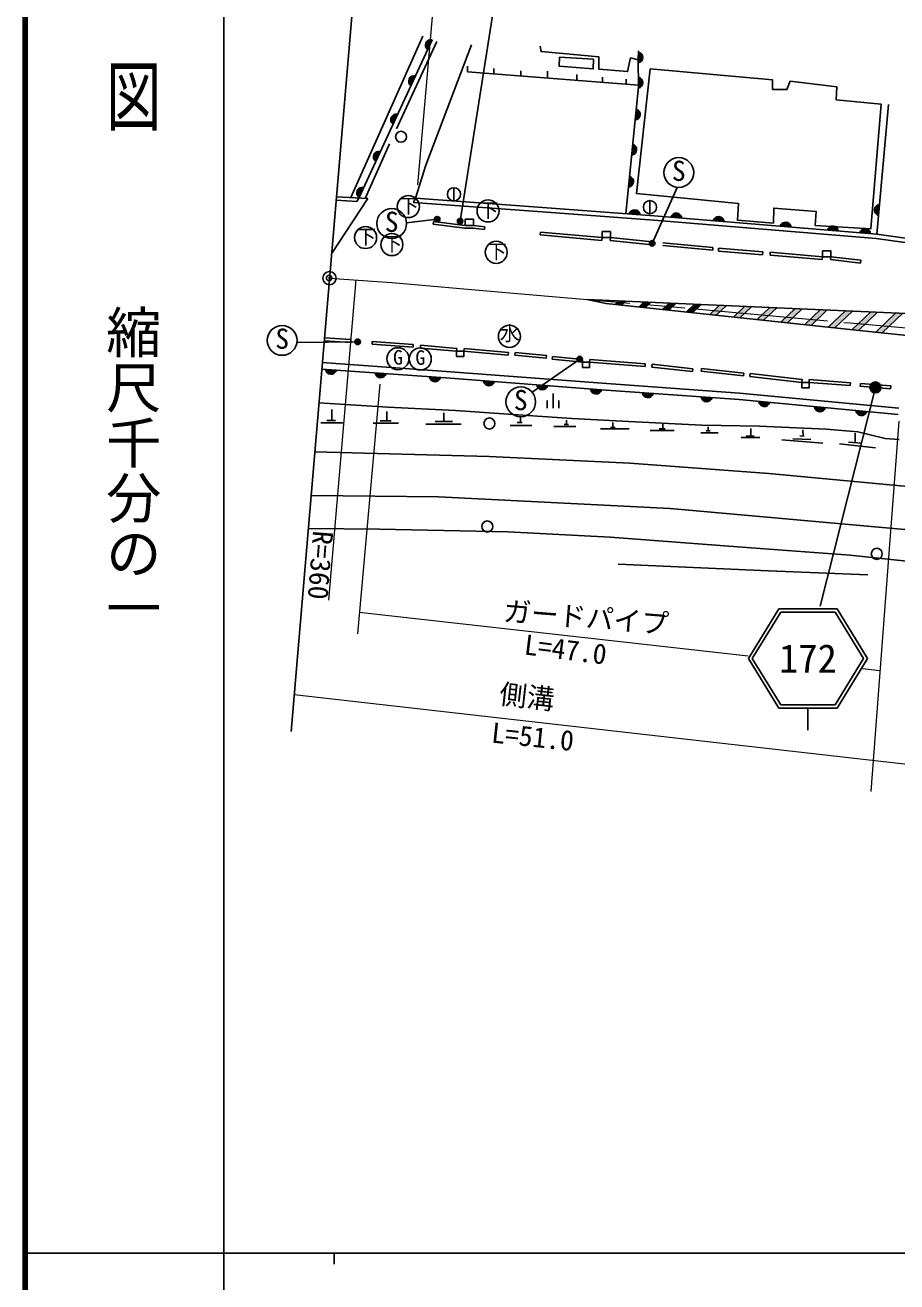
# Model space of a CAD drawing. Units: millimetres at full size, sheet at 1:1000; details may follow other scales. Extents: x 40000 to 680000, y 20000 to 380000.
# Drawn here: x 40000 to 119010, y 202409 to 316339 of the extents above; entities that cross this region are included whole.
import ezdxf
from ezdxf.enums import TextEntityAlignment as Align

# ---------------------------------------------------------------- set-up
doc = ezdxf.new("R2010")
doc.units = ezdxf.units.MM
doc.header["$LTSCALE"] = 1000
doc.header["$PDMODE"] = 32
doc.header["$PDSIZE"] = 500
doc.linetypes.add('CHAIN', pattern=[18.5, 12, -1.5, 3.5, -1.5])
for name, color, linetype, lineweight in [('M-BGD', 7, 'Continuous', 25), ('M-BGD-EXST', 7, 'Continuous', 25), ('M-BMK', 2, 'CHAIN', 13), ('M-BMK-OTRS', 5, 'Continuous', 25), ('M-BMK-SRVR', 3, 'Continuous', 25), ('M-STR-HTXT', 7, 'Continuous', 13), ('M-STR-STRC', 7, 'Continuous', 25), ('M-TTL', 2, 'Continuous', 140), ('M-TTL-BAND', 7, 'Continuous', 25)]:
    doc.layers.add(name, color=color, linetype=linetype, lineweight=lineweight)
doc.layers.add('M-OTRS', color=6, linetype='Continuous')
doc.styles.add('@ＭＳ ゴシック', font='')
doc.styles.add('ＭＳ ゴシック', font='')
doc.styles.get('@ＭＳ ゴシック').set_extended_font_data('@MS Gothic')
doc.styles.get('ＭＳ ゴシック').set_extended_font_data('MS Gothic')

msp = doc.modelspace()

# ---------------------------------------------------------------- hatches: boundary and pattern name
at = {"layer": 'M-BGD'}
for points in [[(76905, 315009, 0.82183), (76487, 314110)], [(95561, 312912, 0.82183), (95596, 313903)], [(75386, 311743, 0.82183), (74968, 310844)], [(95577, 310632, 0.82183), (95578, 311623)], [(73767, 308260, 0.82183), (73349, 307361)], [(95289, 307740, 0.82183), (95388, 308726)], [(94972, 304555, 0.82183), (95071, 305541)], [(72197, 304883, 0.82183), (71779, 303985)], [(94684, 301658, 0.82183), (94782, 302644)], [(70681, 301623, 0.82183), (70263, 300724)], [(117426, 300080, 0.82183), (117337, 299093)], [(95734, 299151, 0.82183), (94746, 299224)], [(99528, 298849, 0.82183), (98540, 298930)], [(103355, 298532, 0.82183), (102367, 298614)], [(109417, 298030, 0.82183), (108429, 298112)], [(113697, 297676, 0.82183), (112710, 297758)], [(116633, 297433, 0.82183), (115646, 297515)], [(67224, 285124, 0.82183), (68212, 285054)], [(71722, 284805, 0.82183), (72710, 284735)], [(76656, 284456, 0.82183), (77644, 284386)], [(81533, 284092, 0.82183), (82520, 284017)], [(86369, 283723, 0.82183), (87356, 283647)], [(91256, 283349, 0.82183), (92244, 283274)], [(95943, 283010, 0.82183), (96931, 282940)], [(101278, 282630, 0.82183), (102267, 282560)], [(106493, 282218, 0.82183), (107479, 282126)], [(111540, 281745, 0.82183), (112526, 281653)], [(115288, 281394, 0.82183), (116275, 281301)]]:
    msp.add_hatch(color=256, dxfattribs=at).paths.add_polyline_path(points)
at = {"layer": 'M-BGD-EXST'}
for points in [[(77599, 298744, 1), (77099, 298744, 0.41421), (77349, 298494, 0.41421)], [(79673, 298565, 1), (79173, 298565, 0.41421), (79423, 298315, 0.41421)], [(97081, 296555, 1), (96581, 296555, 0.41421), (96831, 296305, 0.41421)], [(70387, 287630, 1), (69887, 287630, 0.41421), (70137, 287380, 0.41421)], [(90512, 286065, 1), (90012, 286065, 0.41421), (90262, 285815, 0.41421)]]:
    msp.add_hatch(color=256, dxfattribs=at).paths.add_polyline_path(points)
at = {"layer": 'M-STR-STRC'}
for points in [[(94441, 291320), (93819, 291348), (93466, 291010), (94052, 290948)], [(96723, 291221), (96101, 291248), (95614, 290782), (96200, 290719)], [(99005, 291121), (98383, 291148), (97761, 290553), (98347, 290491)], [(101287, 291021), (100664, 291049), (99909, 290325), (100494, 290263)], [(103569, 290922), (102946, 290949), (102056, 290097), (102642, 290034)], [(105850, 290822), (105228, 290849), (104204, 289868), (104789, 289806)], [(108132, 290722), (107510, 290750), (106351, 289640), (106937, 289578)], [(110414, 290623), (109792, 290650), (108499, 289412), (109084, 289349)], [(112696, 290523), (112074, 290550), (110646, 289183), (111232, 289121)], [(114978, 290423), (114356, 290451), (112793, 288955), (113379, 288893)], [(117260, 290324), (116637, 290351), (114941, 288727), (115527, 288664)], [(119542, 290224), (118919, 290251), (117091, 288500), (117677, 288439)], [(117567, 283494, 1), (116567, 283494, 0.41421), (117067, 282994, 0.41421)]]:
    msp.add_hatch(color=256, dxfattribs=at).paths.add_polyline_path(points)

# ---------------------------------------------------------------- linework, layer by layer
at = {"layer": 'M-BGD'}
for p, q in [((76033, 315325), (69524, 300700)), ((70232, 300658), (76905, 315009)), ((77303, 314862), (73660, 306930)), ((80095, 312093), (80095, 312620)), ((82494, 311909), (82494, 312415)), ((84932, 311721), (84932, 312187)), ((87346, 311535), (87346, 312173)), ((80095, 312093), (95589, 310901)), ((90012, 311330), (90012, 311871)), ((92332, 311151), (92332, 311610)), ((94464, 310987), (94464, 311438)), ((118244, 309138), (117183, 297388)), ((70825, 300623), (73032, 305570)), ((68208, 300777), (71055, 300609)), ((78869, 301602), (78869, 300402)), ((71055, 300609), (67769, 295600)), ((75383, 300648), (75197, 300261)), ((96633, 300440), (96633, 299240)), ((77000, 298539), (76970, 298291)), ((79881, 298186), (77000, 298539)), ((80631, 298186), (81668, 298054)), ((81668, 298054), (81636, 297806)), ((86682, 297331), (86704, 297580)), ((92299, 297073), (86704, 297580)), ((92277, 296824), (86682, 297331)), ((92277, 296824), (92299, 297073)), ((93023, 296824), (93049, 297073)), ((93023, 296824), (96818, 296431)), ((93049, 297073), (96844, 296679)), ((96818, 296431), (96844, 296679)), ((97786, 296349), (102322, 295939)), ((97809, 296598), (102344, 296188)), ((102322, 295939), (102344, 296188)), ((102833, 295860), (102853, 296109)), ((102833, 295860), (106833, 295527)), ((102853, 296109), (106854, 295777)), ((106833, 295527), (106854, 295777)), ((107515, 295494), (107537, 295743)), ((112250, 295092), (107515, 295494)), ((112271, 295341), (107537, 295743)), ((112250, 295092), (112271, 295341)), ((113021, 295341), (112992, 295093)), ((112992, 295093), (115722, 294775)), ((113021, 295341), (115750, 295024)), ((115722, 294775), (115750, 295024)), ((67107, 287730), (69519, 287580)), ((67123, 287979), (69534, 287829)), ((69534, 287829), (69519, 287580)), ((71442, 287421), (71461, 287670)), ((71442, 287421), (75163, 287142)), ((71461, 287670), (75182, 287392)), ((75163, 287142), (75182, 287392)), ((75825, 287062), (75845, 287312)), ((79131, 287039), (75845, 287312)), ((79110, 286790), (75825, 287062)), ((79110, 286790), (79131, 287039)), ((79760, 286790), (79783, 287038)), ((79760, 286790), (83792, 286419)), ((79783, 287038), (83815, 286668)), ((83792, 286419), (83815, 286668)), ((84390, 286413), (84413, 286661)), ((84390, 286413), (87219, 286151)), ((84413, 286661), (87242, 286400)), ((87219, 286151), (87242, 286400)), ((87778, 286061), (87803, 286310)), ((90506, 285790), (87778, 286061)), ((90531, 286039), (87803, 286310)), ((90506, 285790), (90531, 286039)), ((91156, 285790), (91176, 286039)), ((91176, 286039), (96205, 285632)), ((91156, 285790), (96185, 285383)), ((96185, 285383), (96205, 285632)), ((96793, 285344), (96819, 285592)), ((96793, 285344), (100492, 284946)), ((96819, 285592), (100518, 285194)), ((100492, 284946), (100518, 285194)), ((101279, 284971), (101308, 285219)), ((101279, 284971), (105120, 284534)), ((101308, 285219), (105148, 284783)), ((105120, 284534), (105148, 284783)), ((105686, 284499), (105715, 284747)), ((110401, 283954), (105686, 284499)), ((110430, 284202), (105715, 284747)), ((110401, 283954), (110430, 284202)), ((111051, 283954), (111071, 284203)), ((111051, 283954), (114781, 283656)), ((111071, 284203), (114801, 283905)), ((114781, 283656), (114801, 283905)), ((115696, 283611), (115717, 283860)), ((115717, 283860), (118459, 283626)), ((87852, 281625), (87852, 282953)), ((115696, 283611), (118438, 283377)), ((118438, 283377), (118459, 283626)), ((67809, 280509), (67809, 281497)), ((87319, 281625), (87319, 282322)), ((88385, 281625), (88385, 282322)), ((66800, 280281), (68875, 280281)), ((67346, 280509), (68116, 280509)), ((72177, 280478), (73176, 280478)), ((72791, 280478), (72791, 281315)), ((77170, 280417), (78723, 280417)), ((77947, 280417), (77947, 281201)), ((84599, 280324), (85038, 280324)), ((84912, 280324), (84912, 280852)), ((89064, 280127), (89064, 280542)), ((93267, 279862), (93267, 280322)), ((71543, 280259), (73852, 280259)), ((76321, 280155), (79507, 280155)), ((83975, 280042), (85915, 280042)), ((87913, 279954), (89927, 279954)), ((88870, 280127), (89258, 280127)), ((92144, 279734), (94734, 279734)), ((93057, 279862), (93476, 279862)), ((96656, 279579), (98820, 279579)), ((97477, 279745), (98009, 279745)), ((97804, 279745), (97804, 280155)), ((101251, 279392), (102808, 279392)), ((101722, 279575), (102099, 279575)), ((101910, 279575), (101910, 279924)), ((105783, 279086), (105783, 279766)), ((110508, 279088), (110495, 279663)), ((115233, 278492), (115236, 279336)), ((104907, 278962), (106579, 278962)), ((105351, 279086), (106079, 279086)), ((108583, 278743), (112298, 278432)), ((109593, 278838), (111200, 278762)), ((110228, 279111), (110609, 279079)), ((113799, 278373), (117059, 278033)), ((114639, 278540), (115827, 278444))]:
    msp.add_line(p, q, dxfattribs=at)
for points in [[(75383, 300648), (76304, 303633), (80463, 314560)], [(86676, 314443), (86764, 313936), (91987, 313473), (92009, 312350), (94609, 312129), (94874, 313363), (95557, 313187), (95601, 314002)], [(95557, 313187), (95591, 310769), (94444, 299247)], [(70232, 300658), (70053, 300343), (68181, 300458)], [(75197, 300261), (86037, 299468), (96994, 298657), (117139, 296990), (119518, 296662), (125872, 296269), (136204, 295242), (157178, 293372), (164306, 292721), (171642, 292069), (183467, 291054), (197638, 289691)], [(75383, 300648), (86066, 299867), (97025, 299056), (117183, 297388), (119558, 297060), (125904, 296668), (136242, 295640), (157214, 293770), (164342, 293119), (171677, 292468), (183503, 291452), (197676, 290089)], [(76970, 298291), (79851, 297938), (80600, 297938), (81636, 297806)], [(119143, 281033), (104708, 282386), (92246, 283274), (78115, 284353), (66882, 285148)], [(119199, 281630), (104757, 282984), (92290, 283872), (78159, 284951), (66925, 285746)], [(66624, 282099), (72878, 281713), (79009, 281397), (84248, 281029), (89538, 280679), (94722, 280416), (101325, 280066), (106564, 279978), (112591, 279697), (115464, 279469), (117952, 278856), (119212, 278769)], [(567492, 277070), (542219, 272873), (509846, 267368), (460103, 259297), (434697, 255321), (407255, 251826), (387329, 249901), (365874, 248545), (346508, 248107), (325089, 248194), (304370, 249112), (280199, 250598), (257788, 252911), (229037, 256788), (209957, 259449), (198371, 260811), (182673, 262865), (163281, 265338), (142812, 268006), (124115, 270215), (98459, 272520), (77473, 273589), (65912, 273710)], [(66247, 277651), (82049, 277219), (94799, 276617), (107406, 275697), (124162, 274117), (136107, 272680), (153648, 270252), (165271, 268744), (178032, 267193), (189002, 265843), (199874, 264368), (211080, 262958), (223749, 261418), (235737, 259557), (245688, 258018), (256388, 256660), (265551, 255586), (284219, 253757), (300697, 252756), (315780, 251952), (330105, 251602), (347082, 251755)], [(65659, 270720), (72111, 270641), (83757, 270414), (93011, 269928), (104995, 269018), (114788, 268284), (123028, 267424), (130513, 266520), (139204, 265413), (148183, 264245), (155339, 263384), (162679, 262420), (169691, 261478), (177092, 260391)], [(93761, 267487), (107377, 266870), (116383, 266499)]]:
    msp.add_lwpolyline(points, dxfattribs=at)
for points in [[(88429, 313425), (91504, 313245), (91490, 312370), (88402, 312634)], [(96641, 312384), (107726, 311388), (107751, 310517), (109046, 310492), (109345, 311264), (113580, 310741), (113505, 309570), (117594, 309170), (116638, 297866), (111620, 298184), (111710, 299433), (107855, 299758), (107819, 298401), (104561, 298655), (104669, 300157), (95408, 301081)], [(79881, 298736), (80631, 298736), (80631, 298186), (79881, 298186)], [(92299, 297623), (93049, 297623), (93049, 297073), (92299, 297073)], [(112271, 295891), (113021, 295891), (113021, 295341), (112271, 295341)], [(79110, 286290), (79760, 286290), (79760, 286790), (79110, 286790)], [(90506, 285290), (91156, 285290), (91156, 285790), (90506, 285790)], [(110401, 283454), (111051, 283454), (111051, 283954), (110401, 283954)]]:
    msp.add_lwpolyline(points, close=True, dxfattribs=at)
for centre, radius in [((74075, 306217), 500), ((78869, 301002), 600), ((96633, 299840), 600), ((82081, 280225), 500), ((81885, 270888), 500), ((117192, 268410), 500)]:
    msp.add_circle(centre, radius, dxfattribs=at)
for centre, start, end in [((76785, 314518), 76.23307, 233.89126), ((95481, 313411), 279.14462, 76.80281), ((75266, 311252), 76.23307, 233.89126), ((95480, 311128), 281.11487, 78.77306), ((73647, 307769), 76.23307, 233.89126), ((95241, 308242), 275.48727, 73.14547), ((94924, 305057), 275.48727, 73.14547), ((72077, 304393), 76.23307, 233.89126), ((94636, 302160), 275.48727, 73.14547), ((70560, 301132), 76.23307, 233.89126), ((117479, 299578), 96.0086, 253.66679), ((95233, 299090), 6.939, 164.59719), ((99026, 298792), 6.44026, 164.09845), ((102853, 298475), 6.44026, 164.09845), ((108915, 297974), 6.44026, 164.09845), ((113195, 297619), 6.44026, 164.09845), ((116131, 297376), 6.44026, 164.09845), ((67725, 285186), 187.12428, 344.78248), ((72223, 284868), 187.12428, 344.78248), ((77157, 284519), 187.12428, 344.78248), ((82034, 284152), 186.80304, 344.46123), ((86870, 283782), 186.80304, 344.46123), ((91757, 283409), 186.80304, 344.46123), ((96444, 283073), 187.09427, 344.75246), ((101780, 282692), 187.09427, 344.75246), ((106995, 282269), 185.81674, 343.47493), ((112042, 281796), 185.81674, 343.47493), ((115790, 281445), 185.81674, 343.47493)]:
    msp.add_arc(centre, 505, start, end, dxfattribs=at)
at = {"layer": 'M-BGD-EXST'}
for p, q in [((79423, 298565), (82562, 318536)), ((96831, 296555), (99105, 301633)), ((77349, 298744), (74569, 298425)), ((70137, 287630), (64627, 287563)), ((90262, 286065), (85947, 283067))]:
    msp.add_line(p, q, dxfattribs=at)
for centre, radius in [((99244, 302976), 1350), ((74731, 299891), 1000), ((73221, 298353), 1350), ((81961, 299495), 1000), ((77349, 298744), 250), ((79423, 298565), 250), ((70858, 297085), 1000), ((73237, 296444), 1000), ((82693, 295743), 1000), ((96831, 296555), 250), ((63291, 287756), 1350), ((83896, 288128), 1000), ((70137, 287630), 250), ((73782, 286098), 1000), ((75808, 286073), 1000), ((90262, 286065), 250), ((84919, 282192), 1350)]:
    msp.add_circle(centre, radius, dxfattribs=at)
at = {"layer": 'M-BMK'}
msp.add_lwpolyline([(67583, 293406), (73246, 293021), (82860, 292175), (100759, 290617), (114766, 289342), (134463, 287627), (162677, 285138), (196720, 282014), (233683, 278630), (240425, 277980), (256253, 276557), (264809, 275801), (279729, 274463), (310823, 271589), (332500, 269493), (338076, 269017), (344664, 268512)], dxfattribs=at)
at = {"layer": 'M-BMK-OTRS'}
msp.add_line((64097, 252300), (70772, 331014), dxfattribs=at)
at = {"layer": 'M-BMK-SRVR'}
msp.add_circle((67583, 293406), 600, dxfattribs=at)
at = {"layer": 'M-OTRS'}
msp.add_point((67551, 293417), dxfattribs=at)
at = {"layer": 'M-STR-HTXT'}
for p, q in [((78643, 336836), (75558, 301867)), ((69984, 293243), (67502, 264214)), ((72136, 283785), (70110, 261154)), ((119175, 280432), (116658, 246874)), ((70286, 263121), (105519, 259171)), ((115884, 258009), (117479, 257831)), ((64382, 255666), (191441, 241200))]:
    msp.add_line(p, q, dxfattribs=at)
at = {"layer": 'M-STR-STRC'}
for p, q in [((93466, 291010), (93819, 291348)), ((94052, 290948), (94441, 291320)), ((95614, 290782), (96101, 291248)), ((96200, 290719), (96723, 291221)), ((97761, 290553), (98383, 291148)), ((98347, 290491), (99005, 291121)), ((99909, 290325), (100664, 291049)), ((100494, 290263), (101287, 291021)), ((102056, 290097), (102946, 290949)), ((102642, 290034), (103569, 290922)), ((104204, 289868), (105228, 290849)), ((104789, 289806), (105850, 290822)), ((106351, 289640), (107510, 290750)), ((106937, 289578), (108132, 290722)), ((108499, 289412), (109792, 290650)), ((109084, 289349), (110414, 290623)), ((110646, 289183), (112074, 290550)), ((111232, 289121), (112696, 290523)), ((112793, 288955), (114356, 290451)), ((113379, 288893), (114978, 290423)), ((114941, 288727), (116637, 290351)), ((115527, 288664), (117260, 290324)), ((117091, 288500), (118919, 290251)), ((117677, 288439), (119542, 290224)), ((117067, 283494), (112068, 263660)), ((108314, 263432), (105550, 258932)), ((108314, 263432), (113586, 263432)), ((116350, 258932), (113586, 263432)), ((108482, 263132), (105902, 258932)), ((108482, 263132), (113418, 263132)), ((115998, 258932), (113418, 263132)), ((105550, 258932), (108314, 254432)), ((105902, 258932), (108482, 254732)), ((113418, 254732), (115998, 258932)), ((113586, 254432), (116350, 258932)), ((108314, 254432), (113586, 254432)), ((108482, 254732), (113418, 254732)), ((110950, 254432), (110950, 252432))]:
    msp.add_line(p, q, dxfattribs=at)
msp.add_lwpolyline([(126769, 289908), (90908, 291475), (92653, 291097), (115905, 288624), (131204, 287028), (146658, 285497), (143049, 286531)], close=True, dxfattribs=at)
msp.add_circle((117067, 283494), 500, dxfattribs=at)
at = {"layer": 'M-TTL'}
msp.add_line((40000, 380000), (40000, 20000), dxfattribs=at)
at = {"layer": 'M-TTL-BAND'}
for p, q in [((58000, 370000), (58000, 20000)), ((40000, 205000), (579000, 205000)), ((68000, 205000), (68000, 204000))]:
    msp.add_line(p, q, dxfattribs=at)

# ---------------------------------------------------------------- texts
at = {"layer": 'M-BGD-EXST', "style": 'ＭＳ ゴシック'}
for p in [(98589, 301683), (72566, 297060), (62636, 286464), (84264, 280900)]:
    msp.add_text('S', height=1833, rotation=358.508, dxfattribs=at).set_placement(p, align=Align.BOTTOM_LEFT)
for s, p in [('下', (73879, 298904)), ('下', (81108, 298507)), ('下', (70005, 296098)), ('下', (72384, 295457)), ('下', (81840, 294755)), ('水', (83017, 287337)), ('G', (73343, 285170)), ('G', (75368, 285145))]:
    msp.add_text(s, height=1320, dxfattribs=at).set_placement(p, align=Align.BOTTOM_LEFT)
at = {"layer": 'M-STR-HTXT', "style": 'ＭＳ ゴシック'}
for s, rotation, p in [('R=360', 265.617, (65549, 270599)), ('ガードパイプ', 355.46, (83255, 261785)), ('L=47.0', 352.801, (85088, 258754)), ('側溝', 353.503, (82835, 254296)), ('L=51.0', 354.068, (82140, 250760))]:
    msp.add_text(s, height=1833, rotation=rotation, dxfattribs=at).set_placement(p, align=Align.BOTTOM_LEFT)
at = {"layer": 'M-STR-STRC', "style": 'ＭＳ ゴシック'}
msp.add_text('172', height=2566, dxfattribs=at).set_placement((110950, 258932), align=Align.MIDDLE_CENTER)
at = {"layer": 'M-TTL-BAND', "style": '@ＭＳ ゴシック', "width": 1.4}
msp.add_text('平  面  図', height=3666, rotation=270, dxfattribs=at).set_placement((49777, 306475), align=Align.MIDDLE_RIGHT)
at = {"layer": 'M-TTL-BAND', "style": '@ＭＳ ゴシック'}
msp.add_text('縮尺千分の一', height=3666, rotation=270, dxfattribs=at).set_placement((49777, 261030), align=Align.MIDDLE_RIGHT)

doc.saveas('drawing.dxf')
